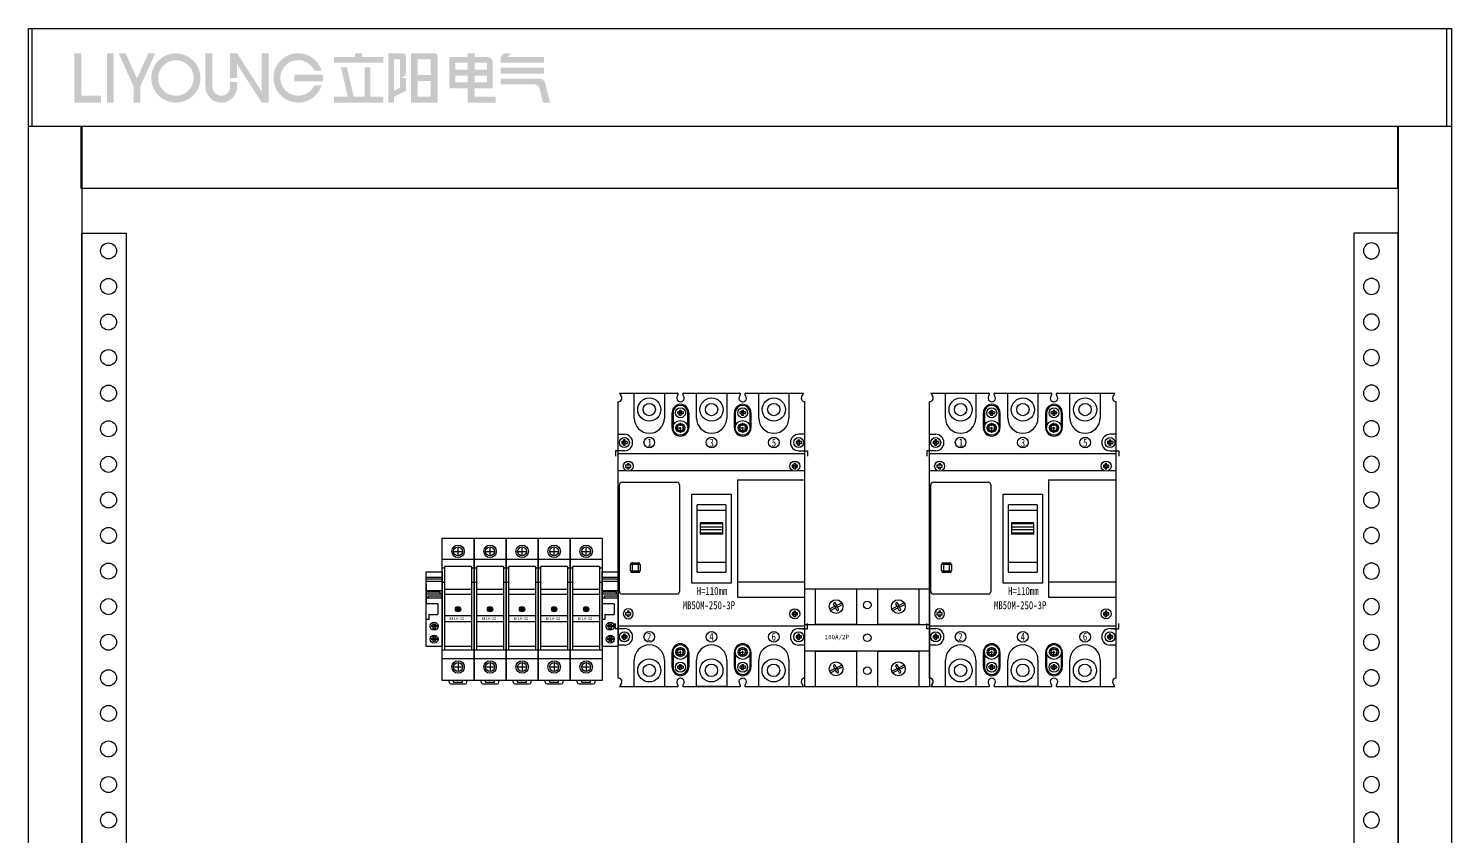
# Model space of a CAD drawing. Extents: x 1581747 to 1582547, y 397967 to 400167.
# Drawn here: x 1581747 to 1582547, y 399713 to 400167 of the extents above; entities that cross this region are included whole.
import ezdxf
from ezdxf.enums import TextEntityAlignment as Align

# ---------------------------------------------------------------- set-up
doc = ezdxf.new("R2010")
doc.units = 0
doc.header["$MEASUREMENT"] = 0
doc.linetypes.add('CENTER', pattern=[2, 1.25, -0.25, 0.25, -0.25])
for name, color, linetype in [('LY-JS-BJ', 7, 'Continuous'), ('LY-JS-YQJ', 7, 'Continuous'), ('布置图', 20, 'Continuous'), ('注释', 1, 'Continuous')]:
    doc.layers.add(name, color=color, linetype=linetype)
doc.layers.add('LY-二次控制图', color=7, linetype='Continuous', lineweight=18)
doc.styles.add('-宋体', font='', dxfattribs={"width": 0.65})
doc.styles.get('-宋体').set_extended_font_data('NSimSun')

# ---------------------------------------------------------------- blocks, each defined once
blk = doc.blocks.new('A$C6349b9c7')
at = {"color": 0, "linetype": 'ByBlock', "lineweight": -2}
for p, q in [((-104.25, 82.5), (-71.77, 82.5)), ((-103.75, 82), (-103.75, 81.44)), ((-96, 68.5), (-96, 82.5)), ((-79, 82.5), (-79, 68.5)), ((-68.72, 81.92), (-68.72, 81.92)), ((-68.72, 81.92), (-68.72, 81.92)), ((-68.23, 82.5), (-36.77, 82.5)), ((-61, 68.5), (-61, 82.5)), ((-44, 82.5), (-44, 68.5)), ((-33.72, 81.92), (-33.72, 81.92)), ((-33.72, 81.92), (-33.72, 81.92)), ((-33.23, 82.5), (-0.75, 82.5)), ((-26, 68.5), (-26, 82.5)), ((-9, 82.5), (-9, 68.5)), ((-1.25, 81.44), (-1.25, 82)), ((-105, -77.65), (-105, 77.65)), ((-70.5, 72), (-71.49, 72)), ((-70.5, 72.99), (-70.5, 72)), ((-70.5, 71), (-70.5, 72)), ((-70.5, 72), (-69.5, 72)), ((-69.5, 72), (-69.5, 72.99)), ((-69.5, 72), (-69.5, 71)), ((-68.51, 72), (-69.5, 72)), ((-35.5, 72), (-36.49, 72)), ((-35.5, 72.99), (-35.5, 72)), ((-35.5, 71), (-35.5, 72)), ((-35.5, 72), (-34.5, 72)), ((-34.5, 72), (-34.5, 72.99)), ((-34.5, 72), (-34.5, 71)), ((-33.51, 72), (-34.5, 72)), ((0, -77.65), (0, 77.65)), ((-74.65, 63), (-74.65, 71.5)), ((-74.15, 71.5), (-74.15, 63)), ((-71.49, 71), (-70.5, 71)), ((-70.5, 70.01), (-70.5, 71)), ((-69.5, 71), (-70.5, 71)), ((-69.5, 70.01), (-69.5, 71)), ((-69.5, 71), (-68.51, 71)), ((-65.85, 63), (-65.85, 71.5)), ((-65.35, 71.5), (-65.35, 63)), ((-39.65, 63), (-39.65, 71.5)), ((-39.15, 71.5), (-39.15, 63)), ((-36.49, 71), (-35.5, 71)), ((-35.5, 70.01), (-35.5, 71)), ((-34.5, 71), (-35.5, 71)), ((-34.5, 70.01), (-34.5, 71)), ((-34.5, 71), (-33.51, 71)), ((-30.85, 63), (-30.85, 71.5)), ((-30.35, 71.5), (-30.35, 63)), ((-105, 59.4), (-101.5, 59.4)), ((-102, 56.24), (-102, 55.25)), ((-101, 55.25), (-101, 56.24)), ((-4, 56.24), (-4, 55.25)), ((0, 59.4), (-3.5, 59.4)), ((-3, 55.25), (-3, 56.24)), ((-101.5, 50.1), (-105, 50.1)), ((-105, 48.5), (0, 48.5)), ((-102, 55.25), (-102.99, 55.25)), ((-102.99, 54.25), (-102, 54.25)), ((-102, 54.25), (-102, 55.25)), ((-102, 55.25), (-101, 55.25)), ((-102, 53.26), (-102, 54.25)), ((-101, 54.25), (-102, 54.25)), ((-101, 55.25), (-101, 54.25)), ((-100.01, 55.25), (-101, 55.25)), ((-101, 53.26), (-101, 54.25)), ((-101, 54.25), (-100.01, 54.25)), ((-4, 55.25), (-4.99, 55.25)), ((-4.99, 54.25), (-4, 54.25)), ((-4, 54.25), (-4, 55.25)), ((-4, 55.25), (-3, 55.25)), ((-4, 53.26), (-4, 54.25)), ((-3, 54.25), (-4, 54.25)), ((-3.5, 50.1), (0, 50.1)), ((-3, 55.25), (-3, 54.25)), ((-2.01, 55.25), (-3, 55.25)), ((-3, 53.26), (-3, 54.25)), ((-3, 54.25), (-2.01, 54.25)), ((-99.8, 42), (-100.79, 42)), ((-100.79, 41), (-99.8, 41)), ((-99.8, 42.99), (-99.8, 42)), ((-98.8, 42.1), (-99.8, 42.1)), ((-99.8, 40.01), (-99.8, 41)), ((-99.8, 40.9), (-98.8, 40.9)), ((-98.8, 42), (-98.8, 42.99)), ((-97.81, 42), (-98.8, 42)), ((-98.8, 40.01), (-98.8, 41)), ((-98.8, 41), (-97.81, 41)), ((-6.2, 42), (-7.19, 42)), ((-7.19, 41), (-6.2, 41)), ((-6.2, 42.99), (-6.2, 42)), ((-6.2, 41), (-6.2, 42)), ((-6.2, 42), (-5.2, 42)), ((-6.2, 40.01), (-6.2, 41)), ((-5.2, 41), (-6.2, 41)), ((-5.2, 42), (-5.2, 42.99)), ((-4.21, 42), (-5.2, 42)), ((-5.2, 42), (-5.2, 41)), ((-5.2, 41), (-4.21, 41)), ((-5.2, 40.01), (-5.2, 41)), ((-100.39, 38.92), (-104.9, 38.92)), ((-102.8, 32.4), (-72, 32.4)), ((-6.79, 38.92), (-98.21, 38.92)), ((-38, 33.8), (-38, -32.2)), ((-38, 33.8), (0, 33.8)), ((0, 38.92), (-4.61, 38.92)), ((-104.3, -28.9), (-104.3, 30.9)), ((-70.5, 30.9), (-70.5, -28.9)), ((-60.5, -18.11), (-60.5, 19.71)), ((-44.5, 19.71), (-60.5, 19.71)), ((-60.5, 16.71), (-44.5, 16.71)), ((-44.5, 19.71), (-44.5, -18.11)), ((-58.85, 9.58), (-58.85, 3.34)), ((-58.85, 9.58), (-46.25, 9.58)), ((-46.25, 9.55), (-58.85, 9.55)), ((-58.85, 9.53), (-46.25, 9.53)), ((-46.25, 9.51), (-58.85, 9.51)), ((-58.85, 9.49), (-46.25, 9.49)), ((-46.25, 9.47), (-58.85, 9.47)), ((-58.85, 9.45), (-46.25, 9.45)), ((-46.25, 9.43), (-58.85, 9.43)), ((-58.85, 9.41), (-46.25, 9.41)), ((-46.25, 9.39), (-58.85, 9.39)), ((-58.85, 9.37), (-46.25, 9.37)), ((-46.25, 9.34), (-58.85, 9.34)), ((-58.85, 9.32), (-46.25, 9.32)), ((-46.25, 9.3), (-58.85, 9.3)), ((-58.85, 9.28), (-46.25, 9.28)), ((-58.85, 9.26), (-46.25, 9.26)), ((-46.25, 9.26), (-58.85, 9.26)), ((-46.25, 3.34), (-46.25, 9.58)), ((-46.25, 7.27), (-58.85, 7.27)), ((-58.85, 5.83), (-46.25, 5.83)), ((-46.25, 3.82), (-58.85, 3.82)), ((-58.85, 3.81), (-46.25, 3.81)), ((-46.25, 3.78), (-58.85, 3.78)), ((-58.85, 3.75), (-46.25, 3.75)), ((-46.25, 3.72), (-58.85, 3.72)), ((-58.85, 3.69), (-46.25, 3.69)), ((-46.25, 3.65), (-58.85, 3.65)), ((-58.85, 3.62), (-46.25, 3.62)), ((-46.25, 3.59), (-58.85, 3.59)), ((-58.85, 3.56), (-46.25, 3.56)), ((-46.25, 3.53), (-58.85, 3.53)), ((-58.85, 3.5), (-46.25, 3.5)), ((-46.25, 3.46), (-58.85, 3.46)), ((-58.85, 3.44), (-46.25, 3.44)), ((-46.25, 3.4), (-58.85, 3.4)), ((-58.85, 3.37), (-46.25, 3.37)), ((-46.25, 3.34), (-58.85, 3.34)), ((-98.15, -17.35), (-98.15, -13.85)), ((-92.65, -13.85), (-98.15, -13.85)), ((-97.15, -12.85), (-97.15, -18.35)), ((-97.15, -12.85), (-93.65, -12.85)), ((-93.65, -18.35), (-93.65, -12.85)), ((-92.65, -13.85), (-92.65, -17.35)), ((-44.5, -12.59), (-60.5, -12.59)), ((-98.15, -17.35), (-92.65, -17.35)), ((-93.65, -18.35), (-97.15, -18.35)), ((-60.5, -18.11), (-44.5, -18.11)), ((-38, -23.58), (0, -23.58)), ((-72, -30.4), (-102.8, -30.4)), ((-38, -32.2), (0, -32.2)), ((-99.8, -41), (-100.79, -41)), ((-100.79, -42), (-99.8, -42)), ((-99.8, -40.01), (-99.8, -41)), ((-98.8, -40.9), (-99.8, -40.9)), ((-99.8, -42.99), (-99.8, -42)), ((-99.8, -42.1), (-98.8, -42.1)), ((-98.8, -41), (-98.8, -40.01)), ((-97.81, -41), (-98.8, -41)), ((-98.8, -42.99), (-98.8, -42)), ((-98.8, -42), (-97.81, -42)), ((-6.2, -41), (-7.19, -41)), ((-7.19, -42), (-6.2, -42)), ((-6.2, -40.01), (-6.2, -41)), ((-6.2, -41), (-5.2, -41)), ((-6.2, -42), (-6.2, -41)), ((-5.2, -42), (-6.2, -42)), ((-6.2, -42.99), (-6.2, -42)), ((-5.2, -41), (-5.2, -40.01)), ((-4.21, -41), (-5.2, -41)), ((-5.2, -41), (-5.2, -42)), ((-5.2, -42), (-4.21, -42)), ((-5.2, -42.99), (-5.2, -42)), ((0, -48.5), (-105, -48.5)), ((-105, -49.8), (-101.5, -49.8)), ((-102, -53.95), (-102.99, -53.95)), ((-102.99, -54.95), (-102, -54.95)), ((-102, -52.96), (-102, -53.95)), ((-102, -53.95), (-101, -53.95)), ((-102, -54.95), (-102, -53.95)), ((-101, -54.95), (-102, -54.95)), ((-102, -55.94), (-102, -54.95)), ((-101, -53.95), (-101, -52.96)), ((-100.01, -53.95), (-101, -53.95)), ((-101, -53.95), (-101, -54.95)), ((-101, -54.95), (-100.01, -54.95)), ((-101, -55.94), (-101, -54.95)), ((-4, -53.95), (-4.99, -53.95)), ((-4.99, -54.95), (-4, -54.95)), ((-4, -52.96), (-4, -53.95)), ((-4, -53.95), (-3, -53.95)), ((-4, -54.95), (-4, -53.95)), ((-3, -54.95), (-4, -54.95)), ((-4, -55.94), (-4, -54.95)), ((-3.5, -49.8), (0, -49.8)), ((-3, -53.95), (-3, -52.96)), ((-2.01, -53.95), (-3, -53.95)), ((-3, -53.95), (-3, -54.95)), ((-3, -54.95), (-2.01, -54.95)), ((-3, -55.94), (-3, -54.95)), ((-101.5, -59.1), (-105, -59.1)), ((-74.65, -71.5), (-74.65, -63)), ((-74.15, -63), (-74.15, -71.5)), ((-65.85, -71.5), (-65.85, -63)), ((-65.35, -63), (-65.35, -71.5)), ((-39.65, -71.5), (-39.65, -63)), ((-39.15, -63), (-39.15, -71.5)), ((-30.85, -71.5), (-30.85, -63)), ((-30.35, -63), (-30.35, -71.5)), ((0, -59.1), (-3.5, -59.1)), ((-96, -82.5), (-96, -67.5)), ((-79, -67.5), (-79, -82.5)), ((-70.5, -71), (-71.49, -71)), ((-70.5, -70.01), (-70.5, -71)), ((-70.5, -71), (-69.5, -71)), ((-70.5, -72), (-70.5, -71)), ((-69.5, -71), (-69.5, -70.01)), ((-68.51, -71), (-69.5, -71)), ((-69.5, -71), (-69.5, -72)), ((-61, -82.5), (-61, -67.5)), ((-44, -67.5), (-44, -82.5)), ((-35.5, -71), (-36.49, -71)), ((-35.5, -70.01), (-35.5, -71)), ((-35.5, -71), (-34.5, -71)), ((-35.5, -72), (-35.5, -71)), ((-34.5, -71), (-34.5, -70.01)), ((-33.51, -71), (-34.5, -71)), ((-34.5, -71), (-34.5, -72)), ((-26, -82.5), (-26, -67.5)), ((-9, -67.5), (-9, -82.5)), ((-71.49, -72), (-70.5, -72)), ((-69.5, -72), (-70.5, -72)), ((-70.5, -72.99), (-70.5, -72)), ((-69.5, -72), (-68.51, -72)), ((-69.5, -72.99), (-69.5, -72)), ((-36.49, -72), (-35.5, -72)), ((-34.5, -72), (-35.5, -72)), ((-35.5, -72.99), (-35.5, -72)), ((-34.5, -72), (-33.51, -72)), ((-34.5, -72.99), (-34.5, -72)), ((-71.77, -82.5), (-104.25, -82.5)), ((-103.75, -81.44), (-103.75, -82)), ((-71.28, -81.92), (-71.28, -81.92)), ((-71.28, -81.92), (-71.28, -81.92)), ((-36.77, -82.5), (-68.23, -82.5)), ((-44.39, -82.29), (-60.61, -82.29)), ((-36.28, -81.92), (-36.28, -81.92)), ((-36.28, -81.92), (-36.28, -81.92)), ((-0.75, -82.5), (-33.23, -82.5)), ((-1.25, -82), (-1.25, -81.44))]:
    blk.add_line(p, q, dxfattribs=at)
at = {"color": 0}
for p, q in [((-71.49, 71), (-71.49, 72)), ((-70.5, 72.99), (-69.5, 72.99)), ((-68.51, 72), (-68.51, 71)), ((-36.49, 71), (-36.49, 72)), ((-35.5, 72.99), (-34.5, 72.99)), ((-33.51, 72), (-33.51, 71)), ((-69.5, 70.01), (-70.5, 70.01)), ((-34.5, 70.01), (-35.5, 70.01)), ((-101, 56.24), (-102, 56.24)), ((-4, 56.24), (-3, 56.24)), ((-102.99, 55.25), (-102.99, 54.25)), ((-102, 53.26), (-101, 53.26)), ((-100.01, 55.25), (-100.01, 54.25)), ((-4.99, 55.25), (-4.99, 54.25)), ((-4, 53.26), (-3, 53.26)), ((-2.01, 55.25), (-2.01, 54.25)), ((-71.49, -72), (-71.49, -71)), ((-70.5, -70.01), (-69.5, -70.01)), ((-68.51, -71), (-68.51, -72)), ((-36.49, -72), (-36.49, -71)), ((-35.5, -70.01), (-34.5, -70.01)), ((-33.51, -71), (-33.51, -72)), ((-69.5, -72.99), (-70.5, -72.99)), ((-34.5, -72.99), (-35.5, -72.99))]:
    blk.add_line(p, q, dxfattribs=at)
at = {"color": 1, "linetype": 'CENTER', "ltscale": 2.54}
for p, q in [((-70, 60.25), (-70, 65.75)), ((-35, 60.25), (-35, 65.75)), ((-72.75, 63), (-67.25, 63)), ((-37.75, 63), (-32.25, 63)), ((-72.75, -63), (-67.25, -63)), ((-70, -65.75), (-70, -60.25)), ((-37.75, -63), (-32.25, -63)), ((-35, -65.75), (-35, -60.25))]:
    blk.add_line(p, q, dxfattribs=at)
at = {"color": 1}
for p, q in [((-103.65, 50), (-106.5, 50)), ((-106.5, 50), (-106.5, 47)), ((-1.35, 50), (1.5, 50)), ((1.5, 50), (1.5, 47)), ((-106.5, -50), (-106.5, -47)), ((1.5, -50), (1.5, -47)), ((-103.65, -50), (-106.5, -50)), ((-1.35, -50), (1.5, -50))]:
    blk.add_line(p, q, dxfattribs=at)
at = {"color": 0, "linetype": 'ByBlock', "lineweight": -2}
for points in [[(-65.35, 71.5, 0.253032), (-67.59, 75.62, 0.329881), (-72.89, 75.28, 0.220245), (-74.65, 71.5)], [(-30.35, 71.5, 0.253032), (-32.59, 75.62, 0.329881), (-37.89, 75.28, 0.220245), (-39.65, 71.5)], [(-74.65, -71.5, 0.113664), (-74.06, -73.81, 0.190502), (-71.46, -76.07, 0.26621), (-67.1, -75.25, 0.109264), (-65.86, -73.64, 0.107898), (-65.35, -71.5)], [(-39.65, -71.5, 0.113664), (-39.06, -73.81, 0.190502), (-36.46, -76.07, 0.26621), (-32.1, -75.25, 0.109264), (-30.86, -73.64, 0.107898), (-30.35, -71.5)]]:
    blk.add_lwpolyline(points, format="xyb", dxfattribs=at)
blk.add_lwpolyline([(-63.5, 25.8), (-41.5, 25.8), (-41.5, -24.2), (-63.5, -24.2)], close=True)
for centre, radius in [((-87.5, 73.3), 6.5), ((-87.5, 73.3), 3.46), ((-70, 71.5), 2.8), ((-52.5, 73.3), 6.5), ((-52.5, 73.3), 3.46), ((-35, 71.5), 2.8), ((-17.5, 73.3), 6.5), ((-17.5, 73.3), 3.46), ((-70, 63), 4.15), ((-70, 63), 2.5), ((-35, 63), 4.15), ((-35, 63), 2.5), ((-101.5, 54.75), 2.8), ((-87.5, 54.75), 3), ((-52.5, 54.75), 3), ((-17.5, 54.75), 3), ((-3.5, 54.75), 2.8), ((-99.3, 41.5), 2.8), ((-5.7, 41.5), 2.8), ((-5.7, -41.5), 2.8), ((-101.5, -54.45), 2.8), ((-87.5, -54.45), 3), ((-52.5, -54.45), 3), ((-17.5, -54.45), 3), ((-3.5, -54.45), 2.8), ((-70, -63), 4.15), ((-70, -63), 2.5), ((-35, -63), 4.15), ((-35, -63), 2.5), ((-87.5, -73.3), 6.5), ((-87.5, -73.3), 3.46), ((-70, -71.5), 2.8), ((-52.6, -73.29), 6.5), ((-52.6, -73.29), 3.46), ((-35, -71.5), 2.8), ((-17.6, -73.29), 6.5), ((-17.6, -73.29), 3.46)]:
    blk.add_circle(centre, radius, dxfattribs=at)
for centre, radius, start, end in [((-105, 79.75), 2.1, 270, 53.47039), ((-103.75, 82.5), 0.5, 180, 270), ((-70, 79.75), 2.1, 142.43695, 37.56305), ((-71.77, 82), 0.5, 350.4253, 90), ((-73.25, 82.25), 2, 322.43695, 350.4253), ((-68.23, 82), 0.5, 90, 189.5747), ((-66.75, 82.25), 2, 189.5747, 217.56305), ((-35, 79.75), 2.1, 142.43695, 37.56305), ((-36.77, 82), 0.5, 350.4253, 90), ((-38.25, 82.25), 2, 322.43695, 350.4253), ((-33.23, 82), 0.5, 90, 189.5747), ((-31.75, 82.25), 2, 189.5747, 217.56305), ((0, 79.75), 2.1, 126.52961, 270), ((-1.25, 82.5), 0.5, 270, 0), ((-70, 71.5), 4.15, 0, 180), ((-35, 71.5), 4.15, 0, 180), ((-87.5, 68.5), 8.5, 180, 360), ((-52.5, 68.5), 8.5, 180, 360), ((-17.5, 68.5), 8.5, 180, 360), ((-101.5, 54.75), 4.65, 270, 90), ((-70, 63), 4.65, 180, 360), ((-35, 63), 4.65, 180, 360), ((-3.5, 54.75), 4.65, 90, 270), ((-91.08, 41.5), 9.72, 177.05423, 180.00385), ((-91.06, 41.5), 9.74, 179.9991, 182.94282), ((-99.3, 33.26), 9.74, 87.05661, 92.94339), ((-99.3, 49.74), 9.74, 267.05671, 272.94329), ((-107.54, 41.5), 9.74, 359.9991, 2.94282), ((-107.52, 41.5), 9.72, 357.05427, 0.00381), ((2.52, 41.5), 9.72, 177.05423, 180.00385), ((2.54, 41.5), 9.74, 179.9991, 182.94282), ((-5.7, 33.26), 9.74, 87.05661, 92.94339), ((-5.7, 49.74), 9.74, 267.05671, 272.94329), ((-13.94, 41.5), 9.74, 359.9991, 2.94282), ((-13.92, 41.5), 9.72, 357.05427, 0.00381), ((-102.8, 30.9), 1.5, 90, 180), ((-72, 30.9), 1.5, 0, 90), ((-97.15, -13.85), 1, 90, 180), ((-93.65, -13.85), 1, 0, 90), ((-97.15, -17.35), 1, 180, 270), ((-93.65, -17.35), 1, 270, 0), ((-102.8, -28.9), 1.5, 180, 270), ((-72, -28.9), 1.5, 270, 0), ((-99.3, -41.5), 2.8, 0, 180), ((-99.3, -49.74), 9.74, 87.05661, 92.94339), ((-5.7, -49.74), 9.74, 87.05661, 92.94339), ((-99.3, -41.5), 2.8, 180, 0), ((-91.08, -41.5), 9.72, 177.05423, 180.00385), ((-91.06, -41.5), 9.74, 179.9991, 182.94282), ((-99.3, -33.26), 9.74, 267.05671, 272.94329), ((-107.54, -41.5), 9.74, 359.9991, 2.94282), ((-107.52, -41.5), 9.72, 357.05427, 0.00381), ((2.52, -41.5), 9.72, 177.05423, 180.00385), ((2.54, -41.5), 9.74, 179.9991, 182.94282), ((-5.7, -33.26), 9.74, 267.05671, 272.94329), ((-13.94, -41.5), 9.74, 359.9991, 2.94282), ((-13.92, -41.5), 9.72, 357.05427, 0.00381), ((-93.28, -54.45), 9.72, 177.05423, 180.00385), ((-93.26, -54.45), 9.74, 179.9991, 182.94282), ((-101.5, -62.69), 9.74, 87.05671, 92.94329), ((-101.5, -46.21), 9.74, 267.05671, 272.94329), ((-101.5, -54.45), 4.65, 270, 90), ((-109.74, -54.45), 9.74, 359.9991, 2.94282), ((-109.72, -54.45), 9.72, 357.05427, 0.00381), ((-3.5, -54.45), 4.65, 90, 270), ((4.72, -54.45), 9.72, 177.05423, 180.00385), ((4.74, -54.45), 9.74, 179.9991, 182.94282), ((-3.5, -62.69), 9.74, 87.05671, 92.94329), ((-3.5, -46.21), 9.74, 267.05671, 272.94329), ((-11.74, -54.45), 9.74, 359.9991, 2.94282), ((-11.72, -54.45), 9.72, 357.05427, 0.00381), ((-87.5, -67.5), 8.5, 0, 180), ((-70, -63), 4.65, 0, 180), ((-52.5, -67.5), 8.5, 0, 180), ((-35, -63), 4.65, 0, 180), ((-17.5, -67.5), 8.5, 0, 180), ((-70, -71.5), 4.15, 180, 0), ((-35, -71.5), 4.15, 180, 0), ((-105, -79.75), 2.1, 306.52961, 90), ((-70, -79.75), 2.1, 322.43695, 217.56305), ((-35, -79.75), 2.1, 322.43695, 217.56305), ((0, -79.75), 2.1, 90, 233.47039), ((-103.75, -82.5), 0.5, 90, 180), ((-71.77, -82), 0.5, 270, 9.5747), ((-73.25, -82.25), 2, 9.5747, 37.56305), ((-68.23, -82), 0.5, 170.4253, 270), ((-66.75, -82.25), 2, 142.43695, 170.4253), ((-44, -82), 0.5, 180, 270), ((-36.77, -82), 0.5, 270, 9.5747), ((-38.25, -82.25), 2, 9.5747, 37.56305), ((-33.23, -82), 0.5, 170.4253, 270), ((-31.75, -82.25), 2, 142.43695, 170.4253), ((-1.25, -82.5), 0.5, 360, 90)]:
    blk.add_arc(centre, radius, start, end, dxfattribs=at)
at = {"color": 0, "linetype": 'ByBlock', "lineweight": -2, "style": '-宋体', "width": 0.8}
for s, p in [('1', (-87.28, 54.76)), ('3', (-52.42, 54.64)), ('5', (-17.42, 54.72)), ('2', (-87.61, -54.4)), ('4', (-52.51, -54.39)), ('6', (-17.52, -54.3))]:
    blk.add_text(s, height=4.5, dxfattribs=at).set_placement(p, align=Align.MIDDLE_CENTER)
at = {"color": 4, "linetype": 'ByBlock', "lineweight": -2, "style": '-宋体', "width": 0.8}
for s, p in [('H=110mm', (-52.26, -28.67)), ('MB50M-250-3P', (-54.02, -36.69))]:
    blk.add_text(s, height=4.5, dxfattribs=at).set_placement(p, align=Align.MIDDLE_CENTER)
blk = doc.blocks.new('塑壳MB50-250-3P-2024.1')
at = {"layer": '注释', "color": 6}
for centre in [(36, 63), (71, 63), (36, -63), (71, -63)]:
    blk.add_circle(centre, 1.75, dxfattribs=at)
at = {"color": 0}
blk.add_blockref('A$C6349b9c7', (106, 0), dxfattribs=at)
blk = doc.blocks.new('TC100A 2P')
for p, q in [((16.96, -6.11), (16.96, -6.07)), ((17.76, -9.32), (20.67, -7.85)), ((18.25, -6.15), (18.25, -6.07)), ((51.96, -6.11), (51.96, -6.07)), ((52.76, -9.32), (55.67, -7.85)), ((53.25, -6.15), (53.25, -6.07)), ((13.83, -11.31), (16.79, -9.81)), ((14.3, -12.2), (17.24, -10.71)), ((16.79, -9.81), (16.13, -8.52)), ((18.21, -10.22), (16.79, -9.81)), ((17.76, -9.32), (17.1, -8.03)), ((17.24, -10.71), (17.76, -9.32)), ((17.84, -11.89), (17.24, -10.71)), ((18.21, -10.22), (21.12, -8.75)), ((18.81, -11.4), (18.21, -10.22)), ((48.83, -11.31), (51.79, -9.81)), ((49.3, -12.2), (52.24, -10.71)), ((51.79, -9.81), (51.13, -8.52)), ((53.21, -10.22), (51.79, -9.81)), ((52.76, -9.32), (52.1, -8.03)), ((52.24, -10.71), (52.76, -9.32)), ((52.84, -11.89), (52.24, -10.71)), ((53.21, -10.22), (56.12, -8.75)), ((53.81, -11.4), (53.21, -10.22)), ((29, -20), (41, -20)), ((13.83, -46.31), (16.79, -44.81)), ((14.3, -47.2), (17.24, -45.71)), ((16.79, -44.81), (16.13, -43.52)), ((18.21, -45.22), (16.79, -44.81)), ((16.96, -41.11), (16.96, -41.07)), ((17.76, -44.32), (17.1, -43.03)), ((17.24, -45.71), (17.76, -44.32)), ((17.84, -46.89), (17.24, -45.71)), ((17.76, -44.32), (20.67, -42.85)), ((18.21, -45.22), (21.12, -43.75)), ((18.81, -46.4), (18.21, -45.22)), ((18.25, -41.15), (18.25, -41.07)), ((48.83, -46.31), (51.79, -44.81)), ((49.3, -47.2), (52.24, -45.71)), ((51.79, -44.81), (51.13, -43.52)), ((53.21, -45.22), (51.79, -44.81)), ((51.96, -41.11), (51.96, -41.07)), ((52.76, -44.32), (52.1, -43.03)), ((52.24, -45.71), (52.76, -44.32)), ((52.84, -46.89), (52.24, -45.71)), ((52.76, -44.32), (55.67, -42.85)), ((53.21, -45.22), (56.12, -43.75)), ((53.81, -46.4), (53.21, -45.22)), ((53.25, -41.15), (53.25, -41.07))]:
    blk.add_line(p, q)
for points in [[(0, 0), (70, 0), (70, -55), (0, -55)], [(6, 0), (29, 0), (29, -20), (6, -20)], [(41, 0), (64, 0), (64, -20), (41, -20)], [(0, -20), (70, -20), (70, -35), (0, -35)], [(6, -35), (29, -35), (29, -55), (6, -55)], [(41, -35), (64, -35), (64, -55), (41, -55)]]:
    blk.add_lwpolyline(points, close=True)
for centre, radius in [((17.5, -9.95), 3.88), ((35, -9), 2.15), ((52.5, -9.95), 3.88), ((35, -27.5), 2.15), ((17.5, -44.95), 3.88), ((35, -46), 2.15), ((52.5, -44.95), 3.88)]:
    blk.add_circle(centre, radius)
for centre, start, end in [((16.62, -8.27), 26.85649, 206.85649), ((51.62, -8.27), 26.85649, 206.85649), ((18.33, -11.65), 206.85649, 26.85649), ((53.33, -11.65), 206.85649, 26.85649), ((16.62, -43.27), 26.85649, 206.85649), ((18.33, -46.65), 206.85649, 26.85649), ((51.62, -43.27), 26.85649, 206.85649), ((53.33, -46.65), 206.85649, 26.85649)]:
    blk.add_arc(centre, 0.545, start, end)
at = {"insert": (11.07, -25.82), "char_height": 2.5, "width": 3.1179, "attachment_point": 1}
blk.add_mtext('100A/2P', dxfattribs=at)
blk = doc.blocks.new('RT18保险 正视图')
at = {"layer": 'LY-JS-YQJ'}
blk.add_hatch(color=1, dxfattribs=at).paths.add_polyline_path([(1.5, -40, 1), (-1.5, -40, 1)])
for p, q in [((-9, -80), (-9, 0)), ((-9, 0), (9, 0)), ((9, 0), (9, -80)), ((-2.5, -7.51), (2.5, -7.51)), ((0, -10.01), (0, -5.01)), ((9, -12.01), (-9, -12.01)), ((7.5, -16), (-7.5, -16)), ((-7.5, -63), (-7.5, -16)), ((7.5, -16), (7.5, -63)), ((-7.5, -17), (-9, -17)), ((9, -17), (7.5, -17)), ((-7.5, -25), (-9, -25)), ((7.5, -29), (-7.5, -29)), ((7.5, -31.75), (-7.5, -31.75)), ((9, -25), (7.5, -25)), ((-7.5, -43.5), (7.5, -43.5)), ((-7.5, -46.9), (7.5, -46.9)), ((9, -63), (-9, -63)), ((7.5, -61), (-7.5, -61)), ((9, -67.99), (-9, -67.99)), ((0, -69.99), (0, -74.99)), ((9, -80), (-9, -80)), ((-5, -81), (-5, -80)), ((-2.5, -72.49), (2.5, -72.49)), ((-2.5, -81), (-2.5, -80)), ((2.5, -81), (2.5, -80)), ((5, -81), (5, -80)), ((-4, -82), (4, -82)), ((-2.5, -81), (2.5, -81))]:
    blk.add_line(p, q, dxfattribs=at)
for centre, radius in [((0, -7.51), 3.5), ((0, -7.51), 2.5), ((0, -72.49), 3.5), ((0, -72.49), 2.5)]:
    blk.add_circle(centre, radius, dxfattribs=at)
at = {"layer": 'LY-JS-YQJ', "color": 1}
blk.add_circle((0, -40), 1.5, dxfattribs=at)
at = {"layer": 'LY-JS-YQJ'}
for centre, start, end in [((-4, -81), 180, 270), ((4, -81), 270, 0)]:
    blk.add_arc(centre, 1, start, end, dxfattribs=at)
at = {"layer": 'LY-JS-YQJ', "insert": (-4.8, -44.5), "char_height": 1.5, "width": 12.3, "attachment_point": 1}
blk.add_mtext('RT18-32', dxfattribs=at)
blk = doc.blocks.new('RT18-32X-6A')
at = {"layer": 'LY-JS-YQJ'}
blk.add_blockref('RT18保险 正视图', (9, 80), dxfattribs=at)
blk = doc.blocks.new('端子堵头')
at = {"layer": 'LY-JS-YQJ'}
for p, q in [((0, 39.03), (9, 39.03)), ((0, 37.96), (9, 37.96)), ((0, 36.73), (9, 36.73)), ((0, 35), (0, 24)), ((9, 35), (9, 24)), ((9, 34.58), (9, 33.47)), ((0, 31.48), (9, 31.48)), ((7.97, 30.59), (0, 30.59)), ((0, 29.53), (9, 29.53)), ((0, 27.32), (9, 27.32)), ((1.25, 27.32), (1.25, 28.56)), ((1.25, 28.56), (9, 28.56)), ((7.97, 29.53), (7.97, 30.59)), ((6.66, 24), (0, 24)), ((1.59, 18), (1.59, 15.27)), ((1.59, 18), (6.66, 18)), ((6.66, 24), (6.66, 18)), ((1.59, 15.27), (0, 15.27))]:
    blk.add_line(p, q, dxfattribs=at)
for points in [[(0, 42), (9, 42), (9, 0), (0, 0)], [(3.2, 12.05), (6.01, 12.05), (6.01, 10.99), (3.2, 10.99)], [(5.06, 12.84), (5.06, 10.03), (3.99, 10.03), (3.99, 12.84)], [(3.2, 4.76), (6.01, 4.76), (6.01, 3.69), (3.2, 3.69)], [(5.13, 5.6), (5.13, 2.79), (4.06, 2.79), (4.06, 5.6)]]:
    blk.add_lwpolyline(points, close=True, dxfattribs=at)
for centre in [(4.54, 11.43), (4.54, 4.14)]:
    blk.add_circle(centre, 2.23, dxfattribs=at)
blk = doc.blocks.new('A$C42e7ab8c')
at = {"layer": 'LY-二次控制图', "lineweight": -3}
for name, p in [('RT18-32X-6A', (9, -40)), ('RT18-32X-6A', (27, -40)), ('RT18-32X-6A', (45, -40)), ('RT18-32X-6A', (63, -40)), ('RT18-32X-6A', (81, -40)), ('端子堵头', (0, -21)), ('端子堵头', (99, -21))]:
    blk.add_blockref(name, p, dxfattribs=at)
blk = doc.blocks.new('*U29')
at = {"layer": 'LY-JS-BJ', "color": 6}
blk.add_circle((0, 0), 4.5, dxfattribs=at)
blk = doc.blocks.new('*U30')
at = {"layer": 'LY-JS-BJ', "color": 0, "linetype": 'ByBlock', "lineweight": -2, "transparency": 16777216}
for p in [(0, 0), (0, -20), (0, -40), (0, -60), (0, -80), (0, -100), (0, -120), (0, -140), (0, -160), (0, -180), (0, -200), (0, -220), (0, -240), (0, -260), (0, -280), (0, -300), (0, -320)]:
    blk.add_blockref('*U29', p, dxfattribs=at)
blk = doc.blocks.new('*U31')
at = {"layer": 'LY-JS-BJ', "color": 6}
blk.add_circle((0, 0), 4.5, dxfattribs=at)
blk = doc.blocks.new('*U32')
at = {"layer": 'LY-JS-BJ', "color": 0, "linetype": 'ByBlock', "lineweight": -2, "transparency": 16777216}
for p in [(0, 0), (0, -20), (0, -40), (0, -60), (0, -80), (0, -100), (0, -120), (0, -140), (0, -160), (0, -180), (0, -200), (0, -220), (0, -240), (0, -260), (0, -280), (0, -300), (0, -320)]:
    blk.add_blockref('*U31', p, dxfattribs=at)
blk = doc.blocks.new('911')
at = {"layer": 'LY-JS-BJ'}
for points in [[(-201.6, 15.7), (-207.1, 15.7), (-207.1, -23.9), (-199.2, -23.9), (-185.7, -23.9), (-185.7, -18.3), (-201.6, -18.3), (-201.6, -16.8)], [(-175.4, 15.7), (-181, 15.7), (-181, -23.9), (-175.4, -23.9)], [(-142.2, 15.7), (-147.7, 15.7), (-156.8, -4.5), (-165.9, 15.7), (-171.5, 15.7), (-159.6, -10.7), (-159.6, -23.9), (-154.1, -23.9), (-154.1, -10.7)], [(-96.2, -11.2), (-96.2, 15.7), (-101.8, 15.7), (-101.8, -11.2, 1), (-76.4, -11.2), (-76.4, -7.3), (-82, -7.3), (-82, -11.2, -1)], [(-76.4, 15.7), (-82, 15.7), (-82, -4.1), (-76.4, -4.1), (-76.4, 7), (-56.6, -23.9), (-51.1, -23.9), (-51.1, 15.7), (-56.6, 15.7), (-56.6, -15.2)], [(-8.5, -10), (-14.4, -10, -4.581742), (-14.4, 1.9), (-8.5, 1.9, 6.513131)], [(41, 12.9), (24, 12.9), (24, 15.7), (18.4, 15.7), (18.4, 12.9), (1.4, 12.9), (1.4, 8.2), (41, 8.2)], [(59.2, -4.1), (54.5, -4.1), (54.5, -12), (49.7, -14.4), (49.7, 11), (54.5, 11), (54.5, -4.1, 0.414214), (59.2, 0.7), (59.2, 13.3, 0.414214), (56.9, 15.7), (49.7, 15.7), (45, 15.7), (45, -23.9), (49.7, -23.9), (49.7, -19.1), (59.2, -14.4)], [(170.1, 12.9), (140.8, 12.9), (143.6, 15.7), (138, 15.7), (135.3, 12.9), (135.3, 8.2), (170.1, 8.2)], [(41, -19.1), (30.7, -19.1), (30.7, 4.6), (26, 4.6), (26, -19.1), (17.3, -19.1), (11.7, 4.6), (7, 4.6), (12.5, -19.1), (1.4, -19.1), (1.4, -23.9), (41, -23.9)], [(170.1, 4.2), (135.3, 4.2), (135.3, -0.5), (170.1, -0.5)], [(-7.7, -1.3), (-30.5, -1.3), (-30.5, -6.9), (-7.7, -6.9, 0.070346)], [(166.4, -4.5), (135.3, -4.5), (135.3, -9.2), (162, -9.2, -0.345496), (166.6, -12.9), (169.3, -23.9), (174.9, -23.9), (171, -8.1, 0.345496)]]:
    blk.add_hatch(color=7, dxfattribs=at).paths.add_polyline_path(points)
h = blk.add_hatch(color=7, dxfattribs=at)
h.paths.add_polyline_path([(-105.8, -4.1, 1), (-145.4, -4.1, 1)])
h.paths.add_polyline_path([(-139.8, -4.1, -1), (-111.3, -4.1, -1)], flags=16)
h = blk.add_hatch(color=7, dxfattribs=at)
h.paths.add_polyline_path([(84.6, 13.3, 0.414214), (82.2, 15.7), (63.2, 15.7), (63.2, -23.9), (84.6, -23.9)])
h.paths.add_polyline_path([(68.7, -19.1), (68.7, -6.5), (79, -6.5), (79, -19.1)], flags=16)
h.paths.add_polyline_path([(68.7, -1.7), (68.7, 11), (79, 11), (79, -1.7)], flags=16)
h = blk.add_hatch(color=7, dxfattribs=at)
h.paths.add_polyline_path([(124.2, 12.9), (114.3, 12.9), (114.3, 15.7), (108.7, 15.7), (108.7, 12.9), (94.1, 12.9), (94.1, -12.4), (108.7, -12.4), (108.7, -23.9), (131.3, -23.9), (131.3, -19.1), (114.3, -19.1), (114.3, -12.4), (128.9, -12.4), (128.9, 8.2, 0.414214)])
h.paths.add_polyline_path([(114.3, 8.2), (124.2, 8.2), (124.2, 2.6), (114.3, 2.6)], flags=16)
h.paths.add_polyline_path([(108.7, 8.2), (108.7, 2.6), (98.8, 2.6), (98.8, 8.2)], flags=16)
h.paths.add_polyline_path([(114.3, -2.1), (124.2, -2.1), (124.2, -7.6), (114.3, -7.6)], flags=16)
h.paths.add_polyline_path([(108.7, -2.1), (108.7, -7.6), (98.8, -7.6), (98.8, -2.1)], flags=16)

msp = doc.modelspace()

# ---------------------------------------------------------------- linework, layer by layer
at = {"layer": 'LY-JS-BJ', "color": 6, "ltscale": 50}
msp.add_line((1581746.85, 400111.71), (1582546.85, 400111.71), dxfattribs=at)
for points in [[(1581748.98, 400111.71), (1581748.98, 400166.71)], [(1582543.98, 400166.71), (1582543.98, 400111.71)], [(1582516.48, 400111.71), (1582516.48, 400076.71), (1581776.48, 400076.71), (1581776.48, 400111.71)], [(1581776.85, 400111.71), (1581776.85, 397966.71)], [(1582516.85, 400111.71), (1582516.85, 397966.71)]]:
    msp.add_lwpolyline(points, dxfattribs=at)
at = {"layer": 'LY-JS-BJ', "color": 6, "lineweight": -3}
for points in [[(1581801.85, 400051.71), (1581801.85, 398051.71), (1581776.85, 398051.71), (1581776.85, 400051.71)], [(1582491.85, 400051.71), (1582491.85, 398051.71), (1582516.85, 398051.71), (1582516.85, 400051.71)]]:
    msp.add_lwpolyline(points, close=True, dxfattribs=at)
at = {"layer": '布置图', "ltscale": 50}
msp.add_lwpolyline([(1581746.85, 400166.71), (1582546.85, 400166.71), (1582546.85, 397966.71), (1581746.85, 397966.71)], close=True, dxfattribs=at)

# ---------------------------------------------------------------- block references
at = {"color": 6}
for name, p in [('塑壳MB50-250-3P-2024.1', (1582077.36, 399879.21)), ('塑壳MB50-250-3P-2024.1', (1582252.36, 399879.21)), ('A$C42e7ab8c', (1581970.36, 399840.3)), ('TC100A 2P', (1582183.36, 399851.71))]:
    msp.add_blockref(name, p, dxfattribs=at)
at = {"layer": 'LY-JS-BJ', "color": 6, "lineweight": -3, "xscale": 0.6999999999534339, "yscale": 0.6999999999534339, "zscale": 0.6999999999534339}
msp.add_blockref('911', (1581917.62, 400141.73), dxfattribs=at)
at = {"layer": 'LY-JS-BJ', "color": 6, "lineweight": -3}
msp.add_blockref('*U32', (1581791.85, 400041.71), dxfattribs=at)
at = {"layer": 'LY-JS-BJ', "color": 6, "lineweight": -3, "xscale": -1}
msp.add_blockref('*U30', (1582501.85, 400041.71), dxfattribs=at)

doc.saveas('drawing.dxf')
